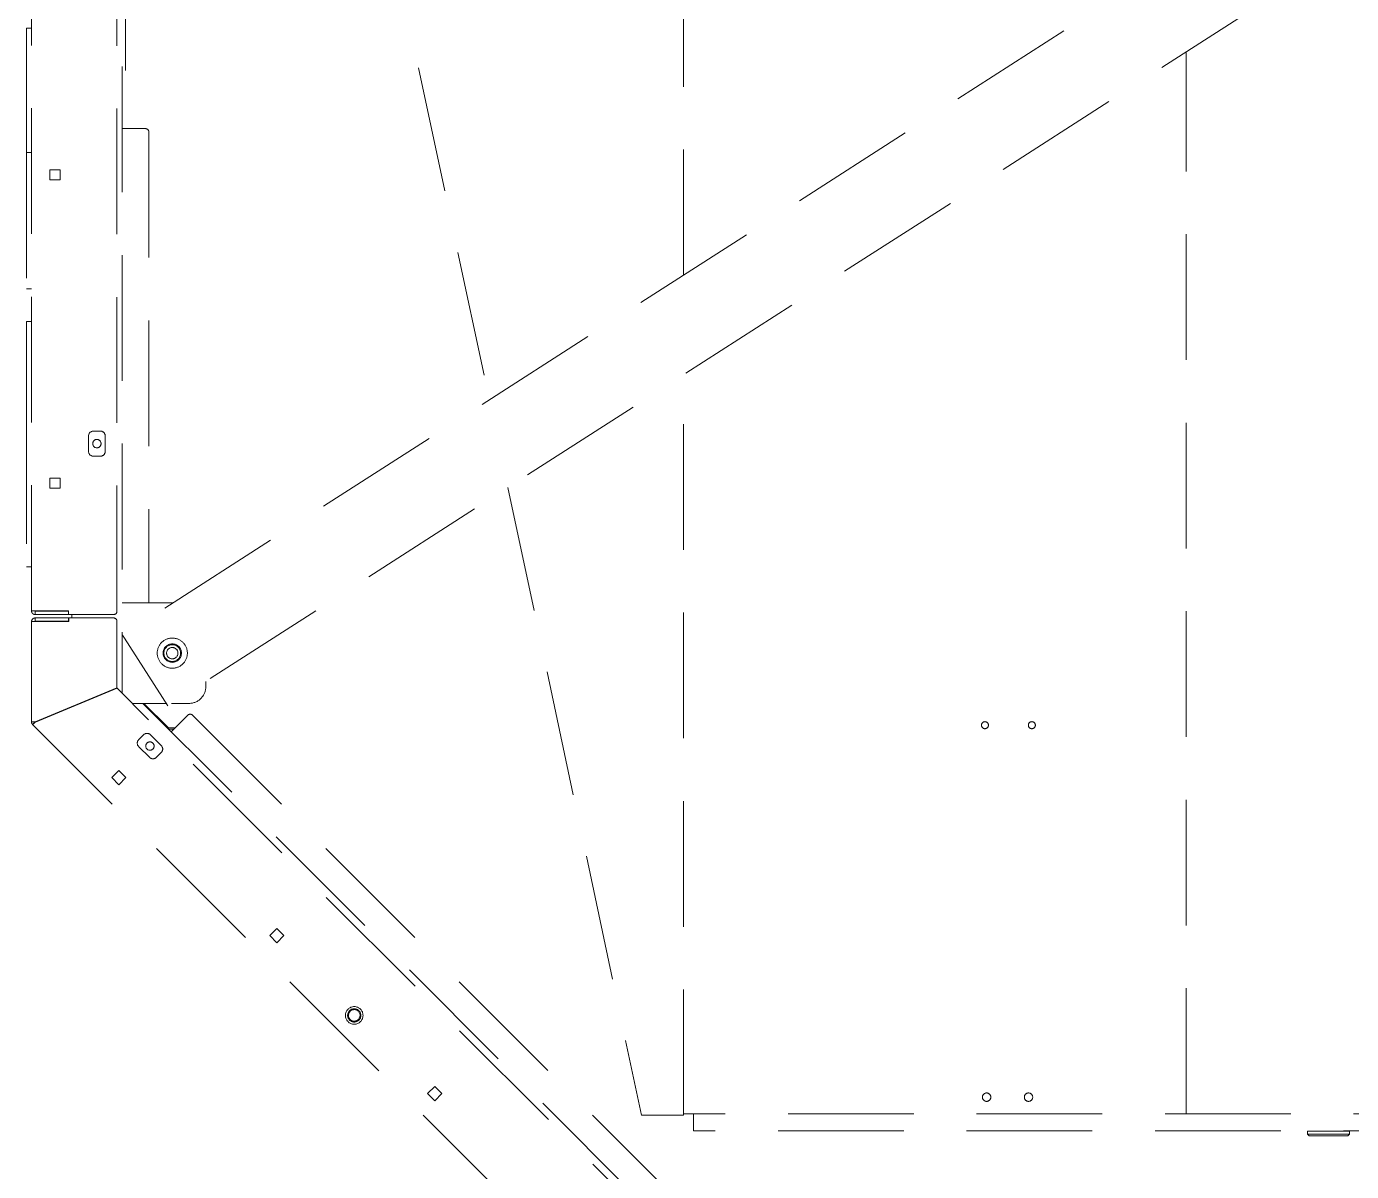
# Model space of a CAD drawing. Header units: inches. Extents: x 16559 to 58559, y 6500 to 36200.
# Drawn here: x 34778 to 35568, y 21615 to 22298 of the extents above; entities that cross this region are included whole.
import ezdxf

# ---------------------------------------------------------------- set-up
doc = ezdxf.new("R2010")
doc.units = ezdxf.units.IN
doc.header["$LTSCALE"] = 300
doc.linetypes.add('NASCOSTA', pattern=[0.375, 0.25, -0.125])
doc.layers.add('MACCHINA', color=40, linetype='Continuous')

# ---------------------------------------------------------------- blocks, each defined once
blk = doc.blocks.new('A$C4fed211f')
at = {"layer": 'MACCHINA', "color": 254, "linetype": 'NASCOSTA', "lineweight": 5}
for p, q in [((-910, 515), (-910, -983.88)), ((882.68, 201.43), (-909.69, -949.35)), ((909.69, 159.35), (-882.68, -991.43)), ((-964, -934.8), (-964, 137.8)), ((-913, -935), (-913, 138)), ((-850, -60.6), (-690.83, -808.83)), ((-575, -734.47), (-575, -55.53)), ((-908, -424.73), (-908, -647)), ((-967, -587.09), (-967, -661.28)), ((-967, -587.09), (-964, -587.09)), ((-275, -1235), (-275, -601.27)), ((-910, -647), (-896, -647)), ((-894, -649), (-894, -930)), ((-967, -661.28), (-964, -661.28)), ((-953, -677.5), (-953, -671.5)), ((-953, -671.5), (-947, -671.5)), ((-947, -671.5), (-947, -677.5)), ((-947, -677.5), (-953, -677.5)), ((-967, -742.53), (-964, -742.53)), ((-964, -762.03), (-967, -762.03)), ((-575, -1235.81), (-575, -793.88)), ((-967, -819.7), (-967, -908.5)), ((-923, -827.5), (-927, -827.5)), ((-930, -830.5), (-930, -839.5)), ((-920, -839.5), (-920, -830.5)), ((-927, -842.5), (-923, -842.5)), ((-953, -861.5), (-953, -855.5)), ((-953, -855.5), (-947, -855.5)), ((-947, -861.5), (-953, -861.5)), ((-947, -855.5), (-947, -861.5)), ((-679.71, -861.11), (-600, -1235.81)), ((-967, -908.5), (-964, -908.5)), ((-879.55, -930), (-910, -930)), ((-942, -934.86), (-961.8, -934.86)), ((-961.8, -937), (-961.8, -935)), ((-961.8, -935), (-942, -935)), ((-961.8, -937), (-915, -937)), ((-961.8, -939), (-961.8, -941)), ((-961.8, -939), (-942, -939)), ((-942.2, -935), (-942, -934.99)), ((-942, -934.86), (-942, -937)), ((-942, -941), (-942, -939)), ((-915, -939), (-941.8, -939)), ((-941.8, -939), (-941.8, -941.14)), ((-940, -937), (-940, -939)), ((-964, -1001.09), (-964, -941.2)), ((-961.8, -941), (-942, -941)), ((-941.8, -941.14), (-961.8, -941.14)), ((-942.2, -941), (-941.8, -941.04)), ((-913, -980.77), (-913, -941)), ((-909.69, -949.35), (-908.61, -951.04)), ((-908.61, -951.04), (-882.68, -991.43)), ((-860, -980), (-860, -976.87)), ((-913, -980.77), (-961.8, -1000.98)), ((-961.72, -1001.17), (-912.92, -980.95)), ((-575.95, -1317.92), (-912.92, -980.95)), ((-942, -992.78), (-942, -993)), ((-940, -991.95), (-940, -992.17)), ((-938.62, -991.38), (-938.47, -991.53)), ((-934.77, -990), (-935.29, -990)), ((-903.88, -990), (-883.6, -990)), ((-897.58, -990), (-585, -1302.58)), ((-882.26, -1004.63), (-896.89, -990)), ((-880.45, -990), (-870, -990)), ((-962, -1001.09), (-964, -1001.09)), ((-961.94, -1001.23), (-963.36, -1002.64)), ((-597.64, -1368.36), (-963.36, -1002.64)), ((-880.64, -1006.94), (-870.74, -997.04)), ((-867.91, -997.04), (-566.06, -1298.89)), ((-897.21, -1008.76), (-900.03, -1011.58)), ((-886.6, -1015.12), (-892.96, -1008.76)), ((-878.33, -1004.63), (-882.26, -1004.63)), ((-882.26, -1005.32), (-882.26, -1004.63)), ((-879.01, -1005.32), (-882.26, -1005.32)), ((-900.03, -1015.83), (-893.67, -1022.19)), ((-889.43, -1022.19), (-886.6, -1019.36)), ((-916.15, -1034.29), (-911.91, -1030.05)), ((-911.91, -1038.53), (-916.15, -1034.29)), ((-911.91, -1030.05), (-907.67, -1034.29)), ((-907.67, -1034.29), (-911.91, -1038.53)), ((-821.87, -1128.57), (-817.63, -1124.33)), ((-817.63, -1132.82), (-821.87, -1128.57)), ((-817.63, -1124.33), (-813.39, -1128.57)), ((-813.39, -1128.57), (-817.63, -1132.82)), ((-727.59, -1222.85), (-723.35, -1218.61)), ((-723.35, -1227.1), (-727.59, -1222.85)), ((-723.35, -1218.61), (-719.1, -1222.85)), ((-719.1, -1222.85), (-723.35, -1227.1)), ((-600, -1235.81), (-575, -1235.81)), ((575, -1235), (-575, -1235)), ((-569, -1245), (-569, -1235)), ((569, -1245), (-569, -1245)), ((-202.5, -1245.3), (-202.5, -1247)), ((-177.5, -1245.3), (-202.5, -1245.3)), ((-202.5, -1247), (-201.5, -1248)), ((-202.5, -1247), (-177.5, -1247)), ((-201.95, -1245), (-201.95, -1245.3)), ((-178.5, -1248), (-201.5, -1248)), ((-178.5, -1248), (-177.5, -1247)), ((-178.05, -1245.3), (-178.05, -1245)), ((-177.5, -1247), (-177.5, -1245.3))]:
    blk.add_line(p, q, dxfattribs=at)
at = {"layer": 'MACCHINA', "color": 254, "linetype": 'NASCOSTA', "lineweight": 5, "flags": 128}
for points in [[(-960.58, -934.86), (-960.23, -934.96), (-959.8, -935)], [(-960.58, -941.14), (-960.23, -941.04), (-959.8, -941)]]:
    blk.add_lwpolyline(points, dxfattribs=at)
at = {"layer": 'MACCHINA', "color": 254, "linetype": 'NASCOSTA', "lineweight": 5}
for centre, radius in [((-925, -835), 2.5), ((-880, -960), 9), ((-880, -960), 5.5), ((-880, -960), 5), ((-880, -960), 3.4), ((-395, -1003), 2.1), ((-367, -1003), 2.1), ((-893.32, -1015.47), 2.5), ((-771.41, -1176.21), 5.25), ((-771.41, -1176.21), 4), ((-771.41, -1176.21), 3.46), ((-394, -1225), 2.5), ((-369, -1225), 2.5)]:
    blk.add_circle(centre, radius, dxfattribs=at)
for centre, radius, start, end in [((-896, -649), 2, 0, 90), ((-927, -830.5), 3, 90, 180), ((-923, -830.5), 3, 0, 90), ((-927, -839.5), 3, 180, 270), ((-923, -839.5), 3, 270, 0), ((-915, -935), 2, 270, 0), ((-915, -941), 2, 0, 90), ((-870, -980), 10, 270, 0), ((-961.8, -1001.09), 2.2, 180, 225), ((-961.8, -1001.09), 0.2, 180, 225), ((-869.32, -998.46), 2, 45, 135), ((-897.91, -1013.71), 3, 135, 225), ((-895.08, -1010.88), 3, 45, 135), ((-888.72, -1017.24), 3, 315, 45), ((-891.55, -1020.07), 3, 225, 315)]:
    blk.add_arc(centre, radius, start, end, dxfattribs=at)
for points, knots in [([(-967, -661.28), (-967, -664.17), (-967, -669.93), (-967, -678.56), (-967, -687.08), (-967, -695.41), (-967, -703.43), (-967, -710.88), (-967, -717.68), (-967, -723.7), (-967, -728.77), (-967, -732.98), (-967, -736.29), (-967, -738.8), (-967, -740.59), (-967, -741.78), (-967, -742.39), (-967, -742.48), (-967, -742.53)], [0, 0, 0, 0, 0.062726, 0.125448, 0.188174, 0.250891, 0.313613, 0.375205, 0.436799, 0.498382, 0.559985, 0.62283, 0.685692, 0.748549, 0.811412, 0.874278, 0.937136, 1, 1, 1, 1]), ([(-967, -762.06), (-967, -762.05), (-967, -761.96), (-967, -762.37), (-967, -763.68), (-967, -765.94), (-967, -769.02), (-967, -772.77), (-967, -777.21), (-967, -782.24), (-967, -787.8), (-967, -793.91), (-967, -800.23), (-967, -806.69), (-967, -813.18), (-967, -817.52), (-967, -819.7)], [0, 0, 0, 0, 0.007948, 0.084271, 0.160593, 0.236913, 0.31324, 0.38956, 0.465884, 0.542195, 0.618521, 0.694759, 0.771048, 0.847357, 0.923684, 1, 1, 1, 1])]:
    blk.add_open_spline(points, degree=3, knots=knots, dxfattribs=at)
for points in [[(-961.8, -934.86), (-962.09, -934.85), (-962.66, -934.84), (-963.39, -934.83), (-963.9, -934.81), (-963.97, -934.8), (-964, -934.8)], [(-964, -934.8), (-963.97, -935.09), (-963.9, -935.66), (-963.39, -936.39), (-962.66, -936.9), (-962.09, -936.97), (-961.8, -937)], [(-961.8, -939), (-962.09, -939.03), (-962.66, -939.1), (-963.39, -939.61), (-963.9, -940.34), (-963.97, -940.91), (-964, -941.2)], [(-962, -934.8), (-962, -934.83), (-961.99, -934.88), (-961.94, -934.94), (-961.88, -934.99), (-961.83, -935), (-961.8, -935)], [(-964, -941.2), (-963.97, -941.2), (-963.9, -941.19), (-963.39, -941.17), (-962.66, -941.16), (-962.09, -941.15), (-961.8, -941.14)], [(-961.8, -941), (-961.83, -941), (-961.88, -941.01), (-961.94, -941.06), (-961.99, -941.12), (-962, -941.17), (-962, -941.2)], [(-961.8, -1000.98), (-962.09, -1000.99), (-962.66, -1001.01), (-963.39, -1001.03), (-963.9, -1001.06), (-963.97, -1001.08), (-964, -1001.09)], [(-963.36, -1002.64), (-963.33, -1002.63), (-963.27, -1002.59), (-962.89, -1002.25), (-962.35, -1001.76), (-961.93, -1001.36), (-961.72, -1001.17)], [(-961.8, -1000.98), (-961.83, -1000.99), (-961.88, -1001.01), (-961.94, -1001.03), (-961.99, -1001.06), (-962, -1001.08), (-962, -1001.09)], [(-961.94, -1001.23), (-961.93, -1001.23), (-961.92, -1001.24), (-961.86, -1001.23), (-961.8, -1001.2), (-961.75, -1001.18), (-961.72, -1001.17)]]:
    blk.add_open_spline(points, degree=3, dxfattribs=at)

msp = doc.modelspace()

# ---------------------------------------------------------------- block references
at = {"layer": 'MACCHINA'}
msp.add_blockref('A$C4fed211f', (35744.563, 22884.213), dxfattribs=at)

doc.saveas('drawing.dxf')
